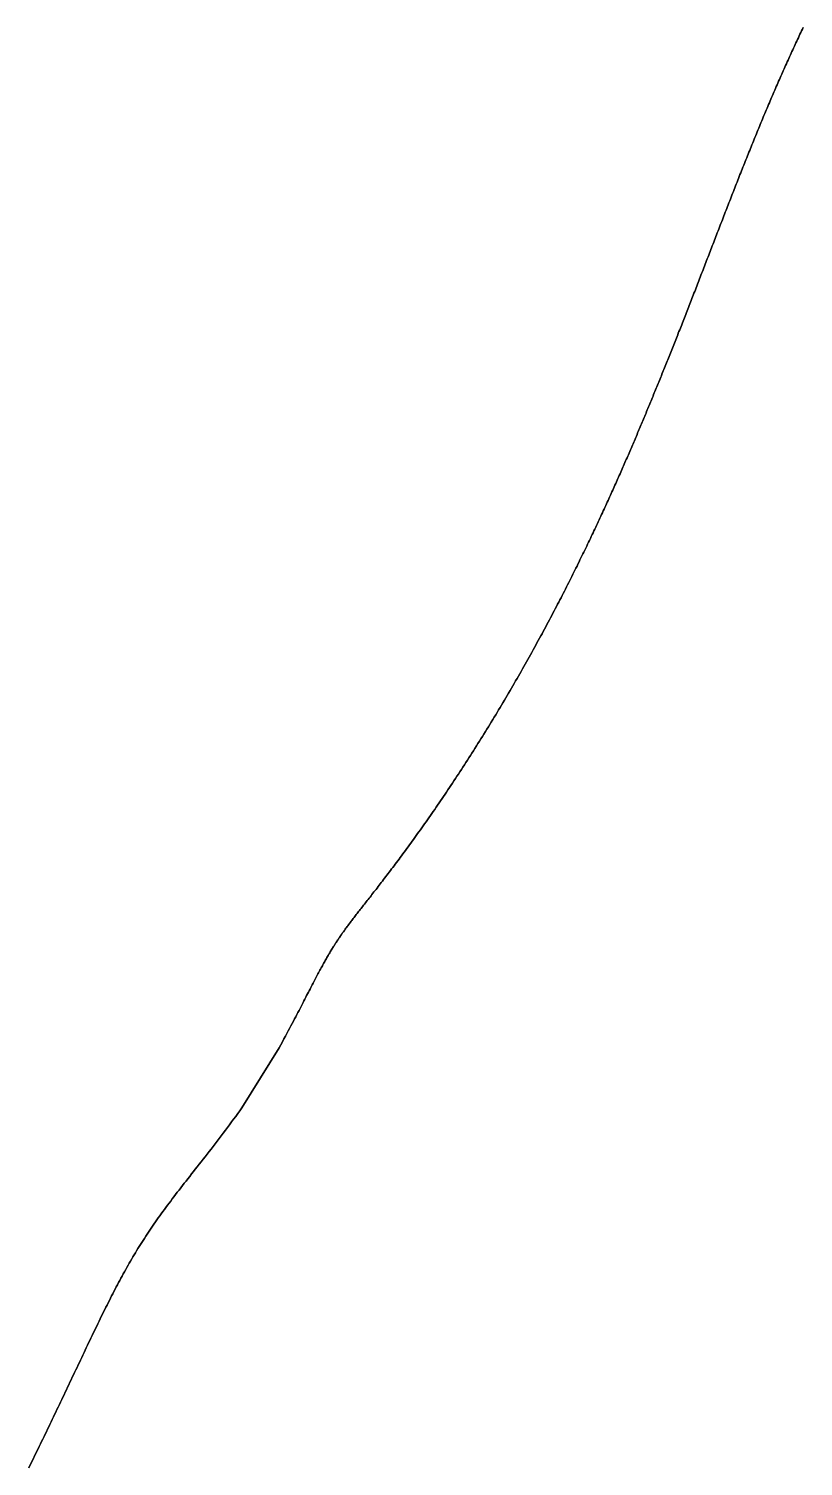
# Model space of a CAD drawing. Header units: inches. Extents: x 130170 to 284068, y 377793 to 804530.
# Drawn here: x 258281.8 to 258335.6, y 737068.4 to 737168.1 of the extents above; entities that cross this region are included whole.
import ezdxf

# ---------------------------------------------------------------- set-up
doc = ezdxf.new("R2010")
doc.units = ezdxf.units.IN
doc.header["$MEASUREMENT"] = 0
doc.layers.add('muni_il', color=7, linetype='Continuous')

msp = doc.modelspace()

# ---------------------------------------------------------------- linework, layer by layer
at = {"layer": 'muni_il'}
for points in [[(258281.844, 737068.25), (258281.925, 737068.415), (258282.006, 737068.58), (258282.087, 737068.746), (258282.168, 737068.912), (258282.25, 737069.079), (258282.331, 737069.246), (258282.412, 737069.413), (258282.494, 737069.58), (258282.575, 737069.748), (258282.657, 737069.916), (258282.738, 737070.085), (258282.82, 737070.254), (258282.902, 737070.423), (258282.984, 737070.592), (258283.065, 737070.762), (258283.147, 737070.932), (258283.229, 737071.102), (258283.311, 737071.273), (258283.393, 737071.444), (258283.474, 737071.615), (258283.556, 737071.786), (258283.638, 737071.957), (258283.72, 737072.129), (258283.802, 737072.3), (258283.884, 737072.472), (258283.966, 737072.644), (258284.048, 737072.816), (258284.13, 737072.989), (258284.212, 737073.161), (258284.293, 737073.333), (258284.375, 737073.506), (258284.457, 737073.678), (258284.539, 737073.85), (258284.62, 737074.023), (258284.702, 737074.195), (258284.783, 737074.367), (258284.865, 737074.539), (258284.946, 737074.711), (258285.027, 737074.883), (258285.109, 737075.055), (258285.19, 737075.227), (258285.271, 737075.398), (258285.352, 737075.569), (258285.433, 737075.74), (258285.514, 737075.911), (258285.594, 737076.081), (258285.675, 737076.251), (258285.755, 737076.421), (258285.836, 737076.591), (258285.916, 737076.76), (258285.997, 737076.928), (258286.077, 737077.096), (258286.157, 737077.264), (258286.237, 737077.431), (258286.317, 737077.598), (258286.397, 737077.765), (258286.477, 737077.93), (258286.557, 737078.096), (258286.637, 737078.26), (258286.716, 737078.424), (258286.796, 737078.588), (258286.876, 737078.751), (258286.955, 737078.913), (258287.035, 737079.075), (258287.115, 737079.236), (258287.194, 737079.396), (258287.274, 737079.556), (258287.354, 737079.715), (258287.433, 737079.873), (258287.513, 737080.031), (258287.593, 737080.188), (258287.673, 737080.344), (258287.753, 737080.499), (258287.833, 737080.654), (258287.914, 737080.808), (258287.994, 737080.962), (258288.075, 737081.114), (258288.156, 737081.266), (258288.237, 737081.418), (258288.319, 737081.568), (258288.401, 737081.718), (258288.483, 737081.867), (258288.565, 737082.016), (258288.648, 737082.164), (258288.731, 737082.311), (258288.815, 737082.458), (258288.899, 737082.604), (258288.984, 737082.75), (258289.069, 737082.895), (258289.154, 737083.04), (258289.241, 737083.184), (258289.327, 737083.328), (258289.415, 737083.471), (258289.503, 737083.614), (258289.592, 737083.757), (258289.682, 737083.899), (258289.772, 737084.042), (258289.864, 737084.184), (258289.956, 737084.326), (258290.049, 737084.468), (258290.143, 737084.61), (258290.238, 737084.751), (258290.334, 737084.893), (258290.431, 737085.035), (258290.529, 737085.178), (258290.628, 737085.32), (258290.728, 737085.463), (258290.829, 737085.607), (258290.932, 737085.751), (258291.036, 737085.895), (258291.141, 737086.04), (258291.247, 737086.185), (258291.355, 737086.331), (258291.464, 737086.478), (258291.574, 737086.626), (258291.686, 737086.775), (258291.799, 737086.924), (258291.914, 737087.075), (258292.029, 737087.227), (258292.147, 737087.38), (258292.265, 737087.534), (258292.386, 737087.689), (258292.507, 737087.846), (258292.63, 737088.004), (258292.754, 737088.163), (258292.88, 737088.325), (258293.007, 737088.487), (258293.135, 737088.651), (258293.265, 737088.817), (258293.396, 737088.984), (258293.528, 737089.153), (258293.662, 737089.323), (258293.796, 737089.495), (258293.932, 737089.669), (258294.069, 737089.844), (258294.207, 737090.021), (258294.346, 737090.2), (258294.485, 737090.38), (258294.626, 737090.562), (258294.767, 737090.745), (258294.909, 737090.93), (258295.051, 737091.116), (258295.194, 737091.304), (258295.337, 737091.493), (258295.48, 737091.683), (258295.624, 737091.875), (258295.767, 737092.067), (258295.911, 737092.261), (258296.054, 737092.455), (258296.197, 737092.65), (258296.34, 737092.846), (258296.482, 737093.043), (258296.624, 737093.24), (258299.216, 737097.408), (258299.437, 737097.823), (258299.543, 737098.021), (258299.645, 737098.213), (258299.744, 737098.4), (258299.839, 737098.581), (258299.932, 737098.757), (258300.023, 737098.928), (258300.11, 737099.094), (258300.195, 737099.256), (258300.278, 737099.414), (258300.358, 737099.568), (258300.436, 737099.717), (258300.513, 737099.863), (258300.587, 737100.005), (258300.659, 737100.144), (258300.729, 737100.28), (258300.798, 737100.412), (258300.865, 737100.541), (258300.931, 737100.667), (258300.994, 737100.791), (258301.057, 737100.911), (258301.118, 737101.029), (258301.178, 737101.145), (258301.236, 737101.258), (258301.293, 737101.368), (258301.35, 737101.476), (258301.405, 737101.582), (258301.459, 737101.686), (258301.511, 737101.788), (258301.563, 737101.887), (258301.614, 737101.985), (258301.664, 737102.081), (258301.714, 737102.175), (258301.762, 737102.267), (258301.809, 737102.357), (258301.856, 737102.446), (258301.902, 737102.533), (258301.948, 737102.619), (258301.992, 737102.703), (258302.037, 737102.785), (258302.08, 737102.866), (258302.123, 737102.946), (258302.165, 737103.024), (258302.207, 737103.101), (258302.249, 737103.177), (258302.29, 737103.251), (258302.33, 737103.325), (258302.37, 737103.397), (258302.41, 737103.468), (258302.449, 737103.538), (258302.488, 737103.607), (258302.527, 737103.675), (258302.566, 737103.742), (258302.604, 737103.808), (258302.642, 737103.874), (258302.68, 737103.939), (258302.717, 737104.002), (258302.755, 737104.065), (258302.792, 737104.128), (258302.829, 737104.19), (258302.866, 737104.251), (258302.903, 737104.312), (258302.941, 737104.372), (258302.978, 737104.431), (258303.015, 737104.49), (258303.052, 737104.549), (258303.089, 737104.608), (258303.127, 737104.666), (258303.164, 737104.723), (258303.202, 737104.781), (258303.239, 737104.838), (258303.277, 737104.896), (258303.316, 737104.953), (258303.354, 737105.01), (258303.393, 737105.066), (258303.431, 737105.123), (258303.471, 737105.18), (258303.51, 737105.237), (258303.55, 737105.294), (258303.591, 737105.352), (258303.631, 737105.409), (258303.673, 737105.467), (258303.714, 737105.525), (258303.756, 737105.583), (258303.799, 737105.641), (258303.842, 737105.7), (258303.885, 737105.759), (258303.93, 737105.819), (258303.974, 737105.879), (258304.02, 737105.94), (258304.065, 737106.001), (258304.112, 737106.063), (258304.159, 737106.125), (258304.207, 737106.188), (258304.255, 737106.252), (258304.304, 737106.316), (258304.354, 737106.381), (258304.405, 737106.447), (258304.456, 737106.513), (258304.508, 737106.581), (258304.56, 737106.649), (258304.614, 737106.718), (258304.668, 737106.788), (258304.723, 737106.859), (258304.779, 737106.93), (258304.836, 737107.003), (258304.893, 737107.077), (258304.952, 737107.152), (258305.011, 737107.227), (258305.071, 737107.304), (258305.131, 737107.382), (258305.193, 737107.461), (258305.256, 737107.541), (258305.319, 737107.622), (258305.383, 737107.704), (258305.448, 737107.787), (258305.514, 737107.872), (258305.581, 737107.958), (258305.648, 737108.044), (258305.717, 737108.133), (258305.786, 737108.222), (258305.857, 737108.312), (258305.928, 737108.404), (258306, 737108.497), (258306.072, 737108.591), (258306.146, 737108.686), (258306.221, 737108.783), (258306.296, 737108.881), (258306.372, 737108.98), (258306.449, 737109.081), (258306.527, 737109.183), (258306.606, 737109.286), (258306.685, 737109.39), (258306.766, 737109.496), (258306.847, 737109.602), (258306.929, 737109.711), (258307.011, 737109.82), (258307.095, 737109.931), (258307.179, 737110.043), (258307.264, 737110.156), (258307.35, 737110.27), (258307.436, 737110.386), (258307.524, 737110.503), (258307.611, 737110.621), (258307.7, 737110.741), (258307.789, 737110.862), (258307.879, 737110.984), (258307.97, 737111.107), (258308.061, 737111.231), (258308.153, 737111.357), (258308.245, 737111.484), (258308.339, 737111.612), (258308.432, 737111.741), (258308.526, 737111.871), (258308.621, 737112.003), (258308.717, 737112.135), (258308.813, 737112.269), (258308.909, 737112.404), (258309.006, 737112.54), (258309.103, 737112.677), (258309.201, 737112.815), (258309.299, 737112.954), (258309.398, 737113.095), (258309.497, 737113.236), (258309.597, 737113.378), (258309.697, 737113.521), (258309.797, 737113.666), (258309.898, 737113.811), (258309.999, 737113.957), (258310.1, 737114.104), (258310.202, 737114.252), (258310.303, 737114.401), (258310.406, 737114.551), (258310.508, 737114.701), (258310.611, 737114.853), (258310.714, 737115.005), (258310.817, 737115.158), (258310.92, 737115.312), (258311.023, 737115.466), (258311.127, 737115.622), (258311.231, 737115.778), (258311.334, 737115.934), (258311.438, 737116.092), (258311.542, 737116.25), (258311.646, 737116.408), (258311.751, 737116.568), (258311.855, 737116.728), (258311.959, 737116.888), (258312.063, 737117.049), (258312.168, 737117.211), (258312.272, 737117.373), (258312.376, 737117.535), (258312.48, 737117.698), (258312.584, 737117.862), (258312.688, 737118.025), (258312.792, 737118.19), (258312.896, 737118.354), (258313, 737118.519), (258313.103, 737118.685), (258313.207, 737118.85), (258313.31, 737119.016), (258313.413, 737119.182), (258313.516, 737119.349), (258313.618, 737119.516), (258313.721, 737119.683), (258313.823, 737119.85), (258313.925, 737120.017), (258314.027, 737120.184), (258314.128, 737120.352), (258314.23, 737120.52), (258314.331, 737120.687), (258314.431, 737120.855), (258314.531, 737121.023), (258314.632, 737121.191), (258314.731, 737121.359), (258314.831, 737121.527), (258314.93, 737121.694), (258315.028, 737121.862), (258315.127, 737122.03), (258315.225, 737122.198), (258315.322, 737122.365), (258315.419, 737122.533), (258315.516, 737122.7), (258315.612, 737122.867), (258315.708, 737123.034), (258315.804, 737123.201), (258315.899, 737123.367), (258315.993, 737123.533), (258316.088, 737123.699), (258316.181, 737123.865), (258316.275, 737124.031), (258316.367, 737124.196), (258316.46, 737124.361), (258316.552, 737124.525), (258316.643, 737124.69), (258316.734, 737124.853), (258316.824, 737125.017), (258316.914, 737125.18), (258317.003, 737125.343), (258317.092, 737125.505), (258317.181, 737125.667), (258317.269, 737125.828), (258317.356, 737125.989), (258317.443, 737126.149), (258317.529, 737126.309), (258317.615, 737126.469), (258317.7, 737126.628), (258317.785, 737126.786), (258317.869, 737126.944), (258317.953, 737127.102), (258318.036, 737127.259), (258318.118, 737127.415), (258318.201, 737127.571), (258318.282, 737127.726), (258318.363, 737127.881), (258318.443, 737128.035), (258318.523, 737128.188), (258318.602, 737128.341), (258318.681, 737128.493), (258318.759, 737128.645), (258318.837, 737128.796), (258318.914, 737128.946), (258318.991, 737129.096), (258319.067, 737129.245), (258319.142, 737129.394), (258319.217, 737129.542), (258319.292, 737129.689), (258319.366, 737129.835), (258319.439, 737129.981), (258319.512, 737130.126), (258319.584, 737130.271), (258319.656, 737130.415), (258319.727, 737130.558), (258319.798, 737130.7), (258319.868, 737130.842), (258319.937, 737130.983), (258320.007, 737131.124), (258320.075, 737131.263), (258320.143, 737131.402), (258320.211, 737131.541), (258320.278, 737131.679), (258320.344, 737131.816), (258320.411, 737131.952), (258320.476, 737132.088), (258320.541, 737132.223), (258320.606, 737132.357), (258320.67, 737132.491), (258320.734, 737132.624), (258320.797, 737132.757), (258320.86, 737132.889), (258320.922, 737133.02), (258320.984, 737133.15), (258321.045, 737133.28), (258321.106, 737133.409), (258321.166, 737133.538), (258321.226, 737133.666), (258321.286, 737133.793), (258321.345, 737133.92), (258321.404, 737134.046), (258321.462, 737134.171), (258321.52, 737134.296), (258321.578, 737134.42), (258321.635, 737134.544), (258321.692, 737134.667), (258321.748, 737134.79), (258321.804, 737134.912), (258321.86, 737135.033), (258321.915, 737135.154), (258321.97, 737135.274), (258322.024, 737135.394), (258322.078, 737135.513), (258322.132, 737135.632), (258322.186, 737135.75), (258322.239, 737135.868), (258322.292, 737135.985), (258322.344, 737136.102), (258322.396, 737136.218), (258322.448, 737136.334), (258322.5, 737136.45), (258322.551, 737136.565), (258322.602, 737136.679), (258322.653, 737136.794), (258322.703, 737136.907), (258322.753, 737137.021), (258322.803, 737137.133), (258322.853, 737137.246), (258322.902, 737137.358), (258322.952, 737137.47), (258323, 737137.582), (258323.049, 737137.693), (258323.098, 737137.804), (258323.146, 737137.914), (258323.194, 737138.024), (258323.242, 737138.134), (258323.289, 737138.244), (258323.337, 737138.353), (258323.384, 737138.463), (258323.431, 737138.571), (258323.478, 737138.68), (258323.525, 737138.789), (258323.571, 737138.897), (258323.618, 737139.005), (258323.664, 737139.113), (258323.71, 737139.221), (258323.756, 737139.328), (258323.802, 737139.435), (258323.848, 737139.543), (258323.893, 737139.65), (258323.939, 737139.757), (258323.984, 737139.864), (258324.03, 737139.97), (258324.075, 737140.077), (258324.12, 737140.184), (258324.165, 737140.29), (258324.21, 737140.397), (258324.255, 737140.503), (258324.299, 737140.609), (258324.344, 737140.716), (258324.389, 737140.822), (258324.433, 737140.929), (258324.478, 737141.035), (258324.522, 737141.141), (258324.566, 737141.248), (258324.611, 737141.354), (258324.655, 737141.461), (258324.699, 737141.567), (258324.744, 737141.674), (258324.788, 737141.78), (258324.832, 737141.887), (258324.876, 737141.994), (258324.92, 737142.101), (258324.965, 737142.208), (258325.009, 737142.315), (258325.053, 737142.422), (258325.097, 737142.53), (258325.141, 737142.637), (258325.185, 737142.745), (258325.23, 737142.853), (258325.274, 737142.961), (258325.318, 737143.069), (258325.362, 737143.177), (258325.407, 737143.286), (258325.451, 737143.394), (258325.495, 737143.503), (258325.54, 737143.613), (258325.584, 737143.722), (258325.628, 737143.831), (258325.673, 737143.941), (258325.718, 737144.051), (258325.762, 737144.161), (258325.807, 737144.272), (258325.851, 737144.382), (258325.896, 737144.493), (258325.941, 737144.604), (258325.986, 737144.716), (258326.031, 737144.828), (258326.076, 737144.94), (258326.121, 737145.052), (258326.166, 737145.164), (258326.211, 737145.277), (258326.256, 737145.39), (258326.301, 737145.503), (258326.347, 737145.617), (258326.392, 737145.731), (258326.437, 737145.845), (258326.483, 737145.959), (258326.529, 737146.074), (258326.574, 737146.189), (258326.62, 737146.304), (258326.666, 737146.42), (258326.712, 737146.536), (258326.758, 737146.652), (258326.804, 737146.769), (258326.85, 737146.885), (258326.896, 737147.002), (258326.942, 737147.12), (258326.989, 737147.237), (258327.035, 737147.355), (258327.082, 737147.474), (258327.128, 737147.592), (258327.175, 737147.711), (258327.222, 737147.83), (258327.269, 737147.95), (258327.316, 737148.069), (258327.363, 737148.189), (258327.41, 737148.309), (258327.457, 737148.43), (258327.504, 737148.551), (258327.551, 737148.672), (258327.599, 737148.794), (258327.646, 737148.915), (258327.694, 737149.037), (258327.742, 737149.16), (258327.789, 737149.282), (258327.837, 737149.405), (258327.885, 737149.528), (258327.933, 737149.651), (258327.981, 737149.775), (258328.029, 737149.899), (258328.077, 737150.023), (258328.125, 737150.147), (258328.174, 737150.272), (258328.222, 737150.396), (258328.27, 737150.522), (258328.319, 737150.647), (258328.367, 737150.772), (258328.416, 737150.898), (258328.465, 737151.024), (258328.513, 737151.15), (258328.562, 737151.276), (258328.611, 737151.403), (258328.66, 737151.53), (258328.709, 737151.657), (258328.758, 737151.784), (258328.807, 737151.911), (258328.856, 737152.039), (258328.906, 737152.166), (258328.955, 737152.294), (258329.004, 737152.422), (258329.054, 737152.55), (258329.103, 737152.679), (258329.153, 737152.807), (258329.203, 737152.936), (258329.252, 737153.065), (258329.302, 737153.194), (258329.352, 737153.323), (258329.402, 737153.452), (258329.451, 737153.581), (258329.501, 737153.71), (258329.551, 737153.84), (258329.601, 737153.969), (258329.651, 737154.099), (258329.702, 737154.229), (258329.752, 737154.359), (258329.802, 737154.489), (258329.852, 737154.618), (258329.902, 737154.749), (258329.953, 737154.879), (258330.003, 737155.009), (258330.054, 737155.139), (258330.104, 737155.269), (258330.155, 737155.4), (258330.205, 737155.53), (258330.256, 737155.66), (258330.306, 737155.791), (258330.357, 737155.921), (258330.408, 737156.052), (258330.459, 737156.182), (258330.509, 737156.312), (258330.56, 737156.443), (258330.611, 737156.573), (258330.662, 737156.704), (258330.713, 737156.834), (258330.764, 737156.964), (258330.815, 737157.095), (258330.866, 737157.225), (258330.917, 737157.355), (258330.968, 737157.486), (258331.019, 737157.616), (258331.071, 737157.746), (258331.122, 737157.876), (258331.173, 737158.006), (258331.224, 737158.136), (258331.276, 737158.266), (258331.327, 737158.396), (258331.379, 737158.525), (258331.43, 737158.655), (258331.482, 737158.785), (258331.533, 737158.914), (258331.585, 737159.043), (258331.637, 737159.173), (258331.688, 737159.302), (258331.74, 737159.431), (258331.792, 737159.56), (258331.844, 737159.689), (258331.896, 737159.818), (258331.948, 737159.946), (258332, 737160.075), (258332.052, 737160.203), (258332.104, 737160.331), (258332.156, 737160.46), (258332.208, 737160.588), (258332.26, 737160.716), (258332.312, 737160.843), (258332.364, 737160.971), (258332.417, 737161.099), (258332.469, 737161.226), (258332.521, 737161.353), (258332.574, 737161.48), (258332.627, 737161.607), (258332.679, 737161.734), (258332.732, 737161.861), (258332.784, 737161.987), (258332.837, 737162.113), (258332.89, 737162.24), (258332.943, 737162.366), (258332.996, 737162.491), (258333.049, 737162.617), (258333.102, 737162.743), (258333.155, 737162.868), (258333.208, 737162.993), (258333.261, 737163.118), (258333.314, 737163.243), (258333.367, 737163.368), (258333.421, 737163.492), (258333.474, 737163.617), (258333.528, 737163.741), (258333.581, 737163.865), (258333.635, 737163.989), (258333.689, 737164.113), (258333.742, 737164.236), (258333.796, 737164.36), (258333.85, 737164.483), (258333.904, 737164.606), (258333.958, 737164.729), (258334.012, 737164.852), (258334.066, 737164.974), (258334.121, 737165.097), (258334.175, 737165.219), (258334.229, 737165.341), (258334.284, 737165.463), (258334.338, 737165.585), (258334.393, 737165.706), (258334.448, 737165.828), (258334.503, 737165.949), (258334.557, 737166.07), (258334.612, 737166.191), (258334.667, 737166.312), (258334.723, 737166.432), (258334.778, 737166.553), (258334.833, 737166.673), (258334.888, 737166.793), (258334.944, 737166.913), (258334.999, 737167.033), (258335.055, 737167.153), (258335.11, 737167.272), (258335.166, 737167.391), (258335.222, 737167.511), (258335.278, 737167.63), (258335.334, 737167.749), (258335.39, 737167.868), (258335.446, 737167.986), (258335.502, 737168.105), (258335.559, 737168.223)], [(258335.559, 737168.223), (258335.502, 737168.105), (258335.446, 737167.986), (258335.39, 737167.868), (258335.334, 737167.749), (258335.278, 737167.63), (258335.222, 737167.511), (258335.166, 737167.391), (258335.11, 737167.272), (258335.055, 737167.153), (258334.999, 737167.033), (258334.944, 737166.913), (258334.888, 737166.793), (258334.833, 737166.673), (258334.778, 737166.553), (258334.723, 737166.432), (258334.667, 737166.312), (258334.612, 737166.191), (258334.557, 737166.07), (258334.503, 737165.949), (258334.448, 737165.828), (258334.393, 737165.706), (258334.338, 737165.585), (258334.284, 737165.463), (258334.229, 737165.341), (258334.175, 737165.219), (258334.121, 737165.097), (258334.066, 737164.974), (258334.012, 737164.852), (258333.958, 737164.729), (258333.904, 737164.606), (258333.85, 737164.483), (258333.796, 737164.36), (258333.742, 737164.236), (258333.689, 737164.113), (258333.635, 737163.989), (258333.581, 737163.865), (258333.528, 737163.741), (258333.474, 737163.617), (258333.421, 737163.492), (258333.367, 737163.368), (258333.314, 737163.243), (258333.261, 737163.118), (258333.208, 737162.993), (258333.155, 737162.868), (258333.102, 737162.743), (258333.049, 737162.617), (258332.996, 737162.491), (258332.943, 737162.366), (258332.89, 737162.24), (258332.837, 737162.113), (258332.784, 737161.987), (258332.732, 737161.861), (258332.679, 737161.734), (258332.627, 737161.607), (258332.574, 737161.48), (258332.521, 737161.353), (258332.469, 737161.226), (258332.417, 737161.099), (258332.364, 737160.971), (258332.312, 737160.843), (258332.26, 737160.716), (258332.208, 737160.588), (258332.156, 737160.46), (258332.104, 737160.331), (258332.052, 737160.203), (258332, 737160.075), (258331.948, 737159.946), (258331.896, 737159.818), (258331.844, 737159.689), (258331.792, 737159.56), (258331.74, 737159.431), (258331.688, 737159.302), (258331.637, 737159.173), (258331.585, 737159.043), (258331.533, 737158.914), (258331.482, 737158.785), (258331.43, 737158.655), (258331.379, 737158.525), (258331.327, 737158.396), (258331.276, 737158.266), (258331.224, 737158.136), (258331.173, 737158.006), (258331.122, 737157.876), (258331.071, 737157.746), (258331.019, 737157.616), (258330.968, 737157.486), (258330.917, 737157.355), (258330.866, 737157.225), (258330.815, 737157.095), (258330.764, 737156.964), (258330.713, 737156.834), (258330.662, 737156.704), (258330.611, 737156.573), (258330.56, 737156.443), (258330.509, 737156.312), (258330.459, 737156.182), (258330.408, 737156.052), (258330.357, 737155.921), (258330.306, 737155.791), (258330.256, 737155.66), (258330.205, 737155.53), (258330.155, 737155.4), (258330.104, 737155.269), (258330.054, 737155.139), (258330.003, 737155.009), (258329.953, 737154.879), (258329.902, 737154.749), (258329.852, 737154.618), (258329.802, 737154.489), (258329.752, 737154.359), (258329.702, 737154.229), (258329.651, 737154.099), (258329.601, 737153.969), (258329.551, 737153.84), (258329.501, 737153.71), (258329.451, 737153.581), (258329.402, 737153.452), (258329.352, 737153.323), (258329.302, 737153.194), (258329.252, 737153.065), (258329.203, 737152.936), (258329.153, 737152.807), (258329.103, 737152.679), (258329.054, 737152.55), (258329.004, 737152.422), (258328.955, 737152.294), (258328.906, 737152.166), (258328.856, 737152.039), (258328.807, 737151.911), (258328.758, 737151.784), (258328.709, 737151.657), (258328.66, 737151.53), (258328.611, 737151.403), (258328.562, 737151.276), (258328.513, 737151.15), (258328.465, 737151.024), (258328.416, 737150.898), (258328.367, 737150.772), (258328.319, 737150.647), (258328.27, 737150.522), (258328.222, 737150.396), (258328.174, 737150.272), (258328.125, 737150.147), (258328.077, 737150.023), (258328.029, 737149.899), (258327.981, 737149.775), (258327.933, 737149.651), (258327.885, 737149.528), (258327.837, 737149.405), (258327.789, 737149.282), (258327.742, 737149.16), (258327.694, 737149.037), (258327.646, 737148.915), (258327.599, 737148.794), (258327.551, 737148.672), (258327.504, 737148.551), (258327.457, 737148.43), (258327.41, 737148.309), (258327.363, 737148.189), (258327.316, 737148.069), (258327.269, 737147.95), (258327.222, 737147.83), (258327.175, 737147.711), (258327.128, 737147.592), (258327.082, 737147.474), (258327.035, 737147.355), (258326.989, 737147.237), (258326.942, 737147.12), (258326.896, 737147.002), (258326.85, 737146.885), (258326.804, 737146.769), (258326.758, 737146.652), (258326.712, 737146.536), (258326.666, 737146.42), (258326.62, 737146.304), (258326.574, 737146.189), (258326.529, 737146.074), (258326.483, 737145.959), (258326.437, 737145.845), (258326.392, 737145.731), (258326.347, 737145.617), (258326.301, 737145.503), (258326.256, 737145.39), (258326.211, 737145.277), (258326.166, 737145.164), (258326.121, 737145.052), (258326.076, 737144.94), (258326.031, 737144.828), (258325.986, 737144.716), (258325.941, 737144.604), (258325.896, 737144.493), (258325.851, 737144.382), (258325.807, 737144.272), (258325.762, 737144.161), (258325.718, 737144.051), (258325.673, 737143.941), (258325.628, 737143.831), (258325.584, 737143.722), (258325.54, 737143.613), (258325.495, 737143.503), (258325.451, 737143.394), (258325.407, 737143.286), (258325.362, 737143.177), (258325.318, 737143.069), (258325.274, 737142.961), (258325.23, 737142.853), (258325.185, 737142.745), (258325.141, 737142.637), (258325.097, 737142.53), (258325.053, 737142.422), (258325.009, 737142.315), (258324.965, 737142.208), (258324.92, 737142.101), (258324.876, 737141.994), (258324.832, 737141.887), (258324.788, 737141.78), (258324.744, 737141.674), (258324.699, 737141.567), (258324.655, 737141.461), (258324.611, 737141.354), (258324.566, 737141.248), (258324.522, 737141.141), (258324.478, 737141.035), (258324.433, 737140.929), (258324.389, 737140.822), (258324.344, 737140.716), (258324.299, 737140.609), (258324.255, 737140.503), (258324.21, 737140.397), (258324.165, 737140.29), (258324.12, 737140.184), (258324.075, 737140.077), (258324.03, 737139.97), (258323.984, 737139.864), (258323.939, 737139.757), (258323.893, 737139.65), (258323.848, 737139.543), (258323.802, 737139.435), (258323.756, 737139.328), (258323.71, 737139.221), (258323.664, 737139.113), (258323.618, 737139.005), (258323.571, 737138.897), (258323.525, 737138.789), (258323.478, 737138.68), (258323.431, 737138.571), (258323.384, 737138.463), (258323.337, 737138.353), (258323.289, 737138.244), (258323.242, 737138.134), (258323.194, 737138.024), (258323.146, 737137.914), (258323.098, 737137.804), (258323.049, 737137.693), (258323, 737137.582), (258322.952, 737137.47), (258322.902, 737137.358), (258322.853, 737137.246), (258322.803, 737137.133), (258322.753, 737137.021), (258322.703, 737136.907), (258322.653, 737136.794), (258322.602, 737136.679), (258322.551, 737136.565), (258322.5, 737136.45), (258322.448, 737136.334), (258322.396, 737136.218), (258322.344, 737136.102), (258322.292, 737135.985), (258322.239, 737135.868), (258322.186, 737135.75), (258322.132, 737135.632), (258322.078, 737135.513), (258322.024, 737135.394), (258321.97, 737135.274), (258321.915, 737135.154), (258321.86, 737135.033), (258321.804, 737134.912), (258321.748, 737134.79), (258321.692, 737134.667), (258321.635, 737134.544), (258321.578, 737134.42), (258321.52, 737134.296), (258321.462, 737134.171), (258321.404, 737134.046), (258321.345, 737133.92), (258321.286, 737133.793), (258321.226, 737133.666), (258321.166, 737133.538), (258321.106, 737133.409), (258321.045, 737133.28), (258320.984, 737133.15), (258320.922, 737133.02), (258320.86, 737132.889), (258320.797, 737132.757), (258320.734, 737132.624), (258320.67, 737132.491), (258320.606, 737132.357), (258320.541, 737132.223), (258320.476, 737132.088), (258320.411, 737131.952), (258320.344, 737131.816), (258320.278, 737131.679), (258320.211, 737131.541), (258320.143, 737131.402), (258320.075, 737131.263), (258320.007, 737131.124), (258319.937, 737130.983), (258319.868, 737130.842), (258319.798, 737130.7), (258319.727, 737130.558), (258319.656, 737130.415), (258319.584, 737130.271), (258319.512, 737130.126), (258319.439, 737129.981), (258319.366, 737129.835), (258319.292, 737129.689), (258319.217, 737129.542), (258319.142, 737129.394), (258319.067, 737129.245), (258318.991, 737129.096), (258318.914, 737128.946), (258318.837, 737128.796), (258318.759, 737128.645), (258318.681, 737128.493), (258318.602, 737128.341), (258318.523, 737128.188), (258318.443, 737128.035), (258318.363, 737127.881), (258318.282, 737127.726), (258318.201, 737127.571), (258318.118, 737127.415), (258318.036, 737127.259), (258317.953, 737127.102), (258317.869, 737126.944), (258317.785, 737126.786), (258317.7, 737126.628), (258317.615, 737126.469), (258317.529, 737126.309), (258317.443, 737126.149), (258317.356, 737125.989), (258317.269, 737125.828), (258317.181, 737125.667), (258317.092, 737125.505), (258317.003, 737125.343), (258316.914, 737125.18), (258316.824, 737125.017), (258316.734, 737124.853), (258316.643, 737124.69), (258316.552, 737124.525), (258316.46, 737124.361), (258316.367, 737124.196), (258316.275, 737124.031), (258316.181, 737123.865), (258316.088, 737123.699), (258315.993, 737123.533), (258315.899, 737123.367), (258315.804, 737123.201), (258315.708, 737123.034), (258315.612, 737122.867), (258315.516, 737122.7), (258315.419, 737122.533), (258315.322, 737122.365), (258315.225, 737122.198), (258315.127, 737122.03), (258315.028, 737121.862), (258314.93, 737121.694), (258314.831, 737121.527), (258314.731, 737121.359), (258314.632, 737121.191), (258314.531, 737121.023), (258314.431, 737120.855), (258314.331, 737120.687), (258314.23, 737120.52), (258314.128, 737120.352), (258314.027, 737120.184), (258313.925, 737120.017), (258313.823, 737119.85), (258313.721, 737119.683), (258313.618, 737119.516), (258313.516, 737119.349), (258313.413, 737119.182), (258313.31, 737119.016), (258313.207, 737118.85), (258313.103, 737118.685), (258313, 737118.519), (258312.896, 737118.354), (258312.792, 737118.19), (258312.688, 737118.025), (258312.584, 737117.862), (258312.48, 737117.698), (258312.376, 737117.535), (258312.272, 737117.373), (258312.168, 737117.211), (258312.063, 737117.049), (258311.959, 737116.888), (258311.855, 737116.728), (258311.751, 737116.568), (258311.646, 737116.408), (258311.542, 737116.25), (258311.438, 737116.092), (258311.334, 737115.934), (258311.231, 737115.778), (258311.127, 737115.622), (258311.023, 737115.466), (258310.92, 737115.312), (258310.817, 737115.158), (258310.714, 737115.005), (258310.611, 737114.853), (258310.508, 737114.701), (258310.406, 737114.551), (258310.303, 737114.401), (258310.202, 737114.252), (258310.1, 737114.104), (258309.999, 737113.957), (258309.898, 737113.811), (258309.797, 737113.666), (258309.697, 737113.521), (258309.597, 737113.378), (258309.497, 737113.236), (258309.398, 737113.095), (258309.299, 737112.954), (258309.201, 737112.815), (258309.103, 737112.677), (258309.006, 737112.54), (258308.909, 737112.404), (258308.813, 737112.269), (258308.717, 737112.135), (258308.621, 737112.003), (258308.526, 737111.871), (258308.432, 737111.741), (258308.339, 737111.612), (258308.245, 737111.484), (258308.153, 737111.357), (258308.061, 737111.231), (258307.97, 737111.107), (258307.879, 737110.984), (258307.789, 737110.862), (258307.7, 737110.741), (258307.611, 737110.621), (258307.524, 737110.503), (258307.436, 737110.386), (258307.35, 737110.27), (258307.264, 737110.156), (258307.179, 737110.043), (258307.095, 737109.931), (258307.011, 737109.82), (258306.929, 737109.711), (258306.847, 737109.602), (258306.766, 737109.496), (258306.685, 737109.39), (258306.606, 737109.286), (258306.527, 737109.183), (258306.449, 737109.081), (258306.372, 737108.98), (258306.296, 737108.881), (258306.221, 737108.783), (258306.146, 737108.686), (258306.072, 737108.591), (258306, 737108.497), (258305.928, 737108.404), (258305.857, 737108.312), (258305.786, 737108.222), (258305.717, 737108.133), (258305.648, 737108.044), (258305.581, 737107.958), (258305.514, 737107.872), (258305.448, 737107.787), (258305.383, 737107.704), (258305.319, 737107.622), (258305.256, 737107.541), (258305.193, 737107.461), (258305.131, 737107.382), (258305.071, 737107.304), (258305.011, 737107.227), (258304.952, 737107.152), (258304.893, 737107.077), (258304.836, 737107.003), (258304.779, 737106.93), (258304.723, 737106.859), (258304.668, 737106.788), (258304.614, 737106.718), (258304.56, 737106.649), (258304.508, 737106.581), (258304.456, 737106.513), (258304.405, 737106.447), (258304.354, 737106.381), (258304.304, 737106.316), (258304.255, 737106.252), (258304.207, 737106.188), (258304.159, 737106.125), (258304.112, 737106.063), (258304.065, 737106.001), (258304.02, 737105.94), (258303.974, 737105.879), (258303.93, 737105.819), (258303.885, 737105.759), (258303.842, 737105.7), (258303.799, 737105.641), (258303.756, 737105.583), (258303.714, 737105.525), (258303.673, 737105.467), (258303.631, 737105.409), (258303.591, 737105.352), (258303.55, 737105.294), (258303.51, 737105.237), (258303.471, 737105.18), (258303.431, 737105.123), (258303.393, 737105.066), (258303.354, 737105.01), (258303.316, 737104.953), (258303.277, 737104.896), (258303.239, 737104.838), (258303.202, 737104.781), (258303.164, 737104.723), (258303.127, 737104.666), (258303.089, 737104.608), (258303.052, 737104.549), (258303.015, 737104.49), (258302.978, 737104.431), (258302.941, 737104.372), (258302.903, 737104.312), (258302.866, 737104.251), (258302.829, 737104.19), (258302.792, 737104.128), (258302.755, 737104.065), (258302.717, 737104.002), (258302.68, 737103.939), (258302.642, 737103.874), (258302.604, 737103.808), (258302.566, 737103.742), (258302.527, 737103.675), (258302.488, 737103.607), (258302.449, 737103.538), (258302.41, 737103.468), (258302.37, 737103.397), (258302.33, 737103.325), (258302.29, 737103.251), (258302.249, 737103.177), (258302.207, 737103.101), (258302.165, 737103.024), (258302.123, 737102.946), (258302.08, 737102.866), (258302.037, 737102.785), (258301.992, 737102.703), (258301.948, 737102.619), (258301.902, 737102.533), (258301.856, 737102.446), (258301.809, 737102.357), (258301.762, 737102.267), (258301.714, 737102.175), (258301.664, 737102.081), (258301.614, 737101.985), (258301.563, 737101.887), (258301.511, 737101.788), (258301.459, 737101.686), (258301.405, 737101.582), (258301.35, 737101.476), (258301.293, 737101.368), (258301.236, 737101.258), (258301.178, 737101.145), (258301.118, 737101.029), (258301.057, 737100.911), (258300.994, 737100.791), (258300.931, 737100.667), (258300.865, 737100.541), (258300.798, 737100.412), (258300.729, 737100.28), (258300.659, 737100.144), (258300.587, 737100.005), (258300.513, 737099.863), (258300.436, 737099.717), (258300.358, 737099.568), (258300.278, 737099.414), (258300.195, 737099.256), (258300.11, 737099.094), (258300.023, 737098.928), (258299.932, 737098.757), (258299.839, 737098.581), (258299.744, 737098.4), (258299.645, 737098.213), (258299.543, 737098.021), (258299.437, 737097.823), (258299.216, 737097.408), (258296.624, 737093.24), (258296.482, 737093.043), (258296.34, 737092.846), (258296.197, 737092.65), (258296.054, 737092.455), (258295.911, 737092.261), (258295.767, 737092.067), (258295.624, 737091.875), (258295.48, 737091.683), (258295.337, 737091.493), (258295.194, 737091.304), (258295.051, 737091.116), (258294.909, 737090.93), (258294.767, 737090.745), (258294.626, 737090.562), (258294.485, 737090.38), (258294.346, 737090.2), (258294.207, 737090.021), (258294.069, 737089.844), (258293.932, 737089.669), (258293.796, 737089.495), (258293.662, 737089.323), (258293.528, 737089.153), (258293.396, 737088.984), (258293.265, 737088.817), (258293.135, 737088.651), (258293.007, 737088.487), (258292.88, 737088.325), (258292.754, 737088.163), (258292.63, 737088.004), (258292.507, 737087.846), (258292.386, 737087.689), (258292.265, 737087.534), (258292.147, 737087.38), (258292.029, 737087.227), (258291.914, 737087.075), (258291.799, 737086.924), (258291.686, 737086.775), (258291.574, 737086.626), (258291.464, 737086.478), (258291.355, 737086.331), (258291.247, 737086.185), (258291.141, 737086.04), (258291.036, 737085.895), (258290.932, 737085.751), (258290.829, 737085.607), (258290.728, 737085.463), (258290.628, 737085.32), (258290.529, 737085.178), (258290.431, 737085.035), (258290.334, 737084.893), (258290.238, 737084.751), (258290.143, 737084.61), (258290.049, 737084.468), (258289.956, 737084.326), (258289.864, 737084.184), (258289.772, 737084.042), (258289.682, 737083.899), (258289.592, 737083.757), (258289.503, 737083.614), (258289.415, 737083.471), (258289.327, 737083.328), (258289.241, 737083.184), (258289.154, 737083.04), (258289.069, 737082.895), (258288.984, 737082.75), (258288.899, 737082.604), (258288.815, 737082.458), (258288.731, 737082.311), (258288.648, 737082.164), (258288.565, 737082.016), (258288.483, 737081.867), (258288.401, 737081.718), (258288.319, 737081.568), (258288.237, 737081.418), (258288.156, 737081.266), (258288.075, 737081.114), (258287.994, 737080.962), (258287.914, 737080.808), (258287.833, 737080.654), (258287.753, 737080.499), (258287.673, 737080.344), (258287.593, 737080.188), (258287.513, 737080.031), (258287.433, 737079.873), (258287.354, 737079.715), (258287.274, 737079.556), (258287.194, 737079.396), (258287.115, 737079.236), (258287.035, 737079.075), (258286.955, 737078.913), (258286.876, 737078.751), (258286.796, 737078.588), (258286.716, 737078.424), (258286.637, 737078.26), (258286.557, 737078.096), (258286.477, 737077.93), (258286.397, 737077.765), (258286.317, 737077.598), (258286.237, 737077.431), (258286.157, 737077.264), (258286.077, 737077.096), (258285.997, 737076.928), (258285.916, 737076.76), (258285.836, 737076.591), (258285.755, 737076.421), (258285.675, 737076.251), (258285.594, 737076.081), (258285.514, 737075.911), (258285.433, 737075.74), (258285.352, 737075.569), (258285.271, 737075.398), (258285.19, 737075.227), (258285.109, 737075.055), (258285.027, 737074.883), (258284.946, 737074.711), (258284.865, 737074.539), (258284.783, 737074.367), (258284.702, 737074.195), (258284.62, 737074.023), (258284.539, 737073.85), (258284.457, 737073.678), (258284.375, 737073.506), (258284.293, 737073.333), (258284.212, 737073.161), (258284.13, 737072.989), (258284.048, 737072.816), (258283.966, 737072.644), (258283.884, 737072.472), (258283.802, 737072.3), (258283.72, 737072.129), (258283.638, 737071.957), (258283.556, 737071.786), (258283.474, 737071.615), (258283.393, 737071.444), (258283.311, 737071.273), (258283.229, 737071.102), (258283.147, 737070.932), (258283.065, 737070.762), (258282.984, 737070.592), (258282.902, 737070.423), (258282.82, 737070.254), (258282.738, 737070.085), (258282.657, 737069.916), (258282.575, 737069.748), (258282.494, 737069.58), (258282.412, 737069.413), (258282.331, 737069.246), (258282.25, 737069.079), (258282.168, 737068.912), (258282.087, 737068.746), (258282.006, 737068.58), (258281.925, 737068.415), (258281.844, 737068.25)]]:
    msp.add_lwpolyline(points, dxfattribs=at)

doc.saveas('drawing.dxf')
